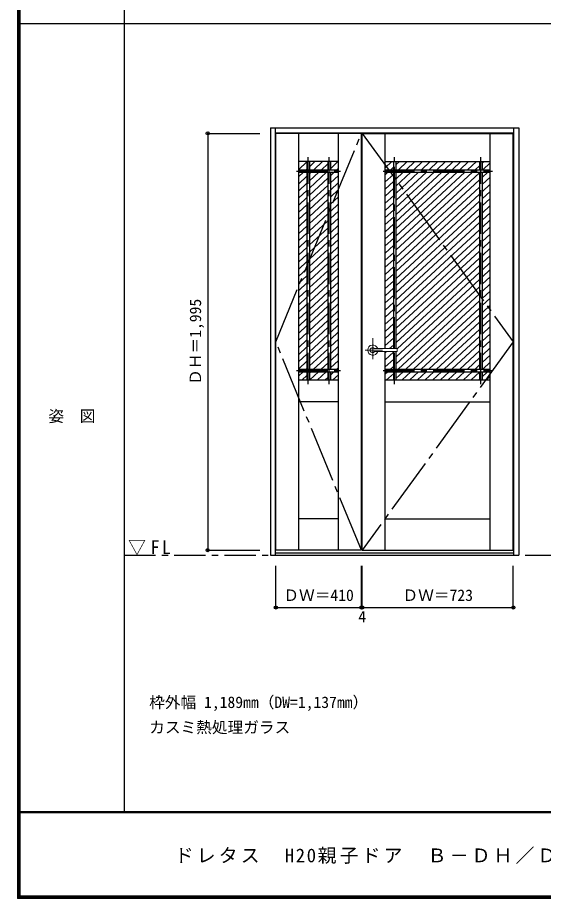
# Model space of a CAD drawing. Units: millimetres, scale not verified. Extents: x -6000 to 5700, y -4307 to 4260.
# Drawn here: x -6000 to -3483, y -4205 to 12 of the extents above; entities that cross this region are included whole.
import ezdxf
from ezdxf.enums import TextEntityAlignment as Align

# ---------------------------------------------------------------- set-up
doc = ezdxf.new("R2010")
doc.units = ezdxf.units.MM
doc.header["$LTSCALE"] = 30
doc.header["$PDMODE"] = 32
doc.header["$PDSIZE"] = 15
doc.linetypes.add('CHAIN1', pattern=[8, 5, -1, 1, -1])
doc.linetypes.add('CHAIN2', pattern=[12, 9, -1, 1, -1])
for name, color, linetype in [('0-1_通り芯', 7, 'CHAIN1'), ('0-2_扉', 7, 'Continuous'), ('0-4_枠', 3, 'Continuous'), ('0-7', 7, 'CHAIN2'), ('0-A_文字', 7, 'Continuous'), ('0-B_寸法', 7, 'Continuous'), ('F-1_枠', 6, 'Continuous'), ('F-A_文字', 7, 'Continuous')]:
    doc.layers.add(name, color=color, linetype=linetype)
doc.layers.add('0-5_レバー', color=7, linetype='Continuous', lineweight=18)
doc.layers.add('0-C_ハッチ', color=4, linetype='Continuous', lineweight=18)
doc.styles.add('ＭＳ ゴシック', font='')
doc.styles.get('ＭＳ ゴシック').set_extended_font_data('MS Gothic')

msp = doc.modelspace()

# ---------------------------------------------------------------- linework, layer by layer
at = {"layer": '0-1_通り芯'}
msp.add_line((-5490, -2562.5), (1204.8, -2562.5), dxfattribs=at)
at = {"layer": '0-2_扉'}
for p, q in [((-4764, -2537.5), (-4764, -542.5)), ((-4354, -542.5), (-4764, -542.5)), ((-4654, -2537.5), (-4654, -542.5)), ((-4464, -2537.5), (-4464, -542.5)), ((-4354, -2537.5), (-4354, -542.5)), ((-4350, -2537.5), (-4350, -542.5)), ((-4350, -542.5), (-3627, -542.5)), ((-4240, -1573), (-4240, -542.5)), ((-3737, -2537.5), (-3737, -542.5)), ((-3627, -2537.5), (-3627, -542.5)), ((-4464, -677.5), (-4654, -677.5)), ((-4654, -716.25), (-4464, -716.25)), ((-4615.25, -677.5), (-4615.25, -716.25)), ((-4602.75, -677.5), (-4602.75, -716.25)), ((-4515.25, -677.5), (-4515.25, -716.25)), ((-4502.75, -677.5), (-4502.75, -716.25)), ((-4240, -677.5), (-3737, -677.5)), ((-4240, -716.25), (-3737, -716.25)), ((-4201.25, -677.5), (-4201.25, -716.25)), ((-4188.75, -677.5), (-4188.75, -716.25)), ((-3788.25, -677.5), (-3788.25, -716.25)), ((-3775.75, -677.5), (-3775.75, -716.25)), ((-4654, -728.75), (-4464, -728.75)), ((-4615.25, -728.75), (-4615.25, -1671.25)), ((-4602.75, -728.75), (-4602.75, -1671.25)), ((-4515.25, -728.75), (-4515.25, -1671.25)), ((-4502.75, -728.75), (-4502.75, -1671.25)), ((-4240, -728.75), (-3737, -728.75)), ((-4201.25, -728.75), (-4201.25, -1573)), ((-4188.75, -728.75), (-4188.75, -1573)), ((-3788.25, -728.75), (-3788.25, -1671.25)), ((-3775.75, -728.75), (-3775.75, -1671.25)), ((-4240, -2537.5), (-4240, -1587)), ((-4201.25, -1587), (-4201.25, -1671.25)), ((-4188.75, -1587), (-4188.75, -1671.25)), ((-4654, -1671.25), (-4464, -1671.25)), ((-4654, -1683.75), (-4464, -1683.75)), ((-4615.25, -1683.75), (-4615.25, -1722.5)), ((-4602.75, -1683.75), (-4602.75, -1722.5)), ((-4515.25, -1683.75), (-4515.25, -1722.5)), ((-4502.75, -1683.75), (-4502.75, -1722.5)), ((-4240, -1671.25), (-3737, -1671.25)), ((-4240, -1683.75), (-3737, -1683.75)), ((-4201.25, -1683.75), (-4201.25, -1722.5)), ((-4188.75, -1683.75), (-4188.75, -1722.5)), ((-3788.25, -1683.75), (-3788.25, -1722.5)), ((-3775.75, -1683.75), (-3775.75, -1722.5)), ((-4654, -1722.5), (-4464, -1722.5)), ((-4240, -1722.5), (-3737, -1722.5)), ((-4464, -1827.5), (-4654, -1827.5)), ((-4240, -1827.5), (-3737, -1827.5)), ((-4464, -2387.5), (-4654, -2387.5)), ((-4240, -2387.5), (-3737, -2387.5)), ((-4354, -2537.5), (-4764, -2537.5)), ((-4350, -2537.5), (-3627, -2537.5))]:
    msp.add_line(p, q, dxfattribs=at)
at = {"layer": '0-2_扉', "linetype": 'CHAIN1'}
for p, q in [((-4609, -1743.57), (-4609, -656.93)), ((-4509, -1743.57), (-4509, -656.93)), ((-4195, -1573), (-4195, -656.93)), ((-3782, -1743.57), (-3782, -656.93)), ((-4664.19, -722.5), (-4452.02, -722.5)), ((-4250.19, -722.5), (-3726.72, -722.5)), ((-4195, -1743.57), (-4195, -1587)), ((-4664.19, -1677.5), (-4452.02, -1677.5)), ((-4250.19, -1677.5), (-3726.72, -1677.5))]:
    msp.add_line(p, q, dxfattribs=at)
at = {"layer": '0-4_枠'}
for p, q in [((-4790, -515.5), (-4790, -2562.5)), ((-4790, -515.5), (-3601, -515.5)), ((-4766, -2562.5), (-4766, -515.5)), ((-4766, -539.5), (-3625, -539.5)), ((-3625, -2562.5), (-3625, -515.5)), ((-3601, -515.5), (-3601, -2562.5)), ((-4790, -2562.5), (-3601, -2562.5)), ((-4766, -2550.5), (-3625, -2550.5))]:
    msp.add_line(p, q, dxfattribs=at)
at = {"layer": '0-5_レバー', "color": 4, "linetype": 'CHAIN1'}
for p, q in [((-4299.5, -1523.54), (-4299.5, -1623.39)), ((-4252.7, -1580), (-4335.72, -1580))]:
    msp.add_line(p, q, dxfattribs=at)
at = {"layer": '0-5_レバー'}
for q in [(-4182.5, -1574.51), (-4182.5, -1585.5)]:
    msp.add_line((-4182.5, -1580), q, dxfattribs=at)
for points in [[(-4289.54, -1573.01), (-4290.31, -1572.22), (-4292.28, -1570.85), (-4294.53, -1569.84), (-4296.96, -1569.21), (-4299.5, -1569), (-4302.04, -1569.21), (-4304.47, -1569.84), (-4306.72, -1570.85), (-4308.69, -1572.22), (-4310.31, -1573.89), (-4311.51, -1575.79), (-4312.25, -1577.85), (-4312.5, -1580), (-4312.25, -1582.15), (-4311.51, -1584.21), (-4310.31, -1586.11), (-4308.69, -1587.78), (-4306.72, -1589.15), (-4304.47, -1590.16), (-4302.04, -1590.79), (-4299.5, -1591), (-4296.96, -1590.79), (-4294.53, -1590.16), (-4292.28, -1589.15), (-4290.31, -1587.78), (-4289.54, -1586.99)], [(-4184, -1573), (-4193.73, -1573), (-4203.91, -1573), (-4213.51, -1573), (-4222.5, -1573), (-4230.91, -1573), (-4238.72, -1573), (-4245.54, -1573), (-4251.84, -1573), (-4257.61, -1573), (-4262.85, -1573), (-4267.64, -1573), (-4272.3, -1573), (-4276.5, -1573), (-4280.25, -1573), (-4282.25, -1573), (-4284.1, -1573), (-4286.11, -1573.01), (-4288.52, -1573.01), (-4290.01, -1573.01), (-4291.55, -1573.01), (-4293.07, -1573.01), (-4294.17, -1573.01), (-4294.63, -1573.01), (-4294.63, -1573.02)], [(-4294.48, -1586.99), (-4294.35, -1586.99), (-4293.91, -1586.99), (-4293.19, -1586.99), (-4292.17, -1586.99), (-4290.91, -1586.99), (-4289.56, -1586.99), (-4286.7, -1586.99), (-4283.72, -1587), (-4280.7, -1587), (-4277.66, -1587), (-4274.59, -1587), (-4271.51, -1587), (-4267.51, -1587), (-4263.1, -1587), (-4258.13, -1587), (-4252.6, -1587), (-4246.51, -1587), (-4239.86, -1587), (-4232.65, -1587), (-4224.06, -1587), (-4214.8, -1587), (-4204.86, -1587), (-4194.25, -1587), (-4184, -1587)], [(-4184, -1573), (-4193.08, -1573), (-4193.48, -1573)]]:
    msp.add_lwpolyline(points, dxfattribs=at)
for centre, radius, start, end in [((-4299.5, -1580), 24.55, 16.59952, 343.36736), ((-4184, -1574.5), 1.5, 0.00847, 89.9163), ((-4184, -1574.5), 1.5, 360, 90.17419), ((-4184, -1585.5), 1.5, 270.16419, 0), ((-4184, -1585.5), 1.5, 269.91059, 359.99153)]:
    msp.add_arc(centre, radius, start, end, dxfattribs=at)
at = {"layer": '0-7'}
for points in [[(-4354, -2537.5), (-4764, -1540), (-4354, -542.5)], [(-4350, -542.5), (-3627, -1540), (-4350, -2537.5)]]:
    msp.add_lwpolyline(points, dxfattribs=at)
at = {"layer": '0-B_寸法', "color": 4}
for p, q in [((-5090, -542.5), (-5090, -2537.5)), ((-5090, -542.5), (-4840, -542.5)), ((-5090, -2537.5), (-4840, -2537.5)), ((-4764, -2812.5), (-4764, -2612.5)), ((-4354, -2812.5), (-4354, -2612.5)), ((-3627, -2812.5), (-3627, -2612.5)), ((-4350, -2812.5), (-3627, -2812.5))]:
    msp.add_line(p, q, dxfattribs=at)
msp.add_lwpolyline([(-4764, -2812.5), (-4354, -2812.5), (-4350, -2812.5), (-4350, -2612.5)], dxfattribs=at)
at = {"layer": '0-B_寸法'}
for p in [(-5090, -542.5), (-5090, -2537.5), (-4764, -2812.5), (-4354, -2812.5), (-4350, -2812.5), (-3627, -2812.5)]:
    msp.add_point(p, dxfattribs=at)
at = {"layer": '0-C_ハッチ'}
for p, q in [((-4615.25, -679.2), (-4654, -715.08)), ((-4615.25, -713.27), (-4618.47, -716.25)), ((-4576.62, -677.5), (-4602.75, -701.69)), ((-4539.82, -677.5), (-4581.67, -716.25)), ((-4515.25, -688.82), (-4544.88, -716.25)), ((-4466.23, -677.5), (-4502.75, -711.31)), ((-4464, -709.51), (-4471.28, -716.25)), ((-4208.65, -677.5), (-4240, -706.53)), ((-4201.25, -704.72), (-4213.71, -716.25)), ((-4171.86, -677.5), (-4188.75, -693.14)), ((-4135.06, -677.5), (-4176.91, -716.25)), ((-4098.26, -677.5), (-4140.11, -716.25)), ((-4061.47, -677.5), (-4103.32, -716.25)), ((-4024.67, -677.5), (-4066.52, -716.25)), ((-3987.87, -677.5), (-4029.72, -716.25)), ((-3951.08, -677.5), (-3992.93, -716.25)), ((-3914.28, -677.5), (-3956.13, -716.25)), ((-3877.48, -677.5), (-3919.33, -716.25)), ((-3840.68, -677.5), (-3882.53, -716.25)), ((-3803.89, -677.5), (-3845.74, -716.25)), ((-3788.25, -697.09), (-3808.94, -716.25)), ((-3767.09, -677.5), (-3775.75, -685.52)), ((-3737, -683.71), (-3772.14, -716.25)), ((-4631.97, -728.75), (-4654, -749.15)), ((-4615.25, -747.34), (-4654, -783.22)), ((-4595.17, -728.75), (-4602.75, -735.77)), ((-4558.38, -728.75), (-4602.75, -769.84)), ((-4521.58, -728.75), (-4602.75, -803.91)), ((-4515.25, -756.96), (-4602.75, -837.98)), ((-4484.78, -728.75), (-4502.75, -745.39)), ((-4464, -743.58), (-4502.75, -779.46)), ((-4227.21, -728.75), (-4240, -740.6)), ((-4201.25, -738.79), (-4240, -774.67)), ((-4153.61, -728.75), (-4188.75, -761.28)), ((-4080.02, -728.75), (-4188.75, -829.43)), ((-4116.82, -728.75), (-4188.75, -795.36)), ((-4043.22, -728.75), (-4188.75, -863.5)), ((-4006.43, -728.75), (-4188.75, -897.57)), ((-3969.63, -728.75), (-4188.75, -931.64)), ((-3932.83, -728.75), (-4188.75, -965.71)), ((-3896.03, -728.75), (-4188.75, -999.78)), ((-3859.24, -728.75), (-4188.75, -1033.85)), ((-3822.44, -728.75), (-4188.75, -1067.92)), ((-3788.25, -731.16), (-4188.75, -1102)), ((-3748.85, -728.75), (-3775.75, -753.66)), ((-3737, -751.85), (-3775.75, -787.73)), ((-4615.25, -781.41), (-4654, -817.29)), ((-4515.25, -791.03), (-4602.75, -872.05)), ((-4464, -777.65), (-4502.75, -813.53)), ((-4201.25, -772.86), (-4240, -808.74)), ((-3788.25, -765.23), (-4188.75, -1136.07)), ((-3788.25, -799.3), (-4188.75, -1170.14)), ((-3737, -785.92), (-3775.75, -821.8)), ((-4615.25, -815.48), (-4654, -851.36)), ((-4515.25, -825.1), (-4602.75, -906.12)), ((-4464, -811.72), (-4502.75, -847.6)), ((-4201.25, -806.93), (-4240, -842.81)), ((-4201.25, -841), (-4240, -876.88)), ((-3788.25, -833.38), (-4188.75, -1204.21)), ((-3737, -819.99), (-3775.75, -855.87)), ((-4615.25, -849.55), (-4654, -885.43)), ((-4615.25, -883.62), (-4654, -919.5)), ((-4515.25, -859.17), (-4602.75, -940.19)), ((-4464, -845.79), (-4502.75, -881.67)), ((-4464, -879.86), (-4502.75, -915.74)), ((-4201.25, -875.07), (-4240, -910.95)), ((-3788.25, -867.45), (-4188.75, -1238.28)), ((-3737, -854.06), (-3775.75, -889.94)), ((-4615.25, -917.69), (-4654, -953.57)), ((-4515.25, -893.24), (-4602.75, -974.26)), ((-4515.25, -927.32), (-4602.75, -1008.33)), ((-4464, -913.93), (-4502.75, -949.81)), ((-4201.25, -909.14), (-4240, -945.02)), ((-3788.25, -901.52), (-4188.75, -1272.35)), ((-3737, -888.13), (-3775.75, -924.01)), ((-3737, -922.21), (-3775.75, -958.09)), ((-4615.25, -951.77), (-4654, -987.65)), ((-4515.25, -961.39), (-4602.75, -1042.41)), ((-4464, -948), (-4502.75, -983.88)), ((-4201.25, -943.21), (-4240, -979.09)), ((-3788.25, -935.59), (-4188.75, -1306.42)), ((-3788.25, -969.66), (-4188.75, -1340.49)), ((-3737, -956.28), (-3775.75, -992.16)), ((-4615.25, -985.84), (-4654, -1021.72)), ((-4515.25, -995.46), (-4602.75, -1076.48)), ((-4464, -982.07), (-4502.75, -1017.95)), ((-4201.25, -977.29), (-4240, -1013.16)), ((-4201.25, -1011.36), (-4240, -1047.24)), ((-3788.25, -1003.73), (-4188.75, -1374.56)), ((-3737, -990.35), (-3775.75, -1026.23)), ((-4615.25, -1019.91), (-4654, -1055.79)), ((-4615.25, -1053.98), (-4654, -1089.86)), ((-4515.25, -1029.53), (-4602.75, -1110.55)), ((-4464, -1016.15), (-4502.75, -1052.03)), ((-4464, -1050.22), (-4502.75, -1086.1)), ((-4201.25, -1045.43), (-4240, -1081.31)), ((-3788.25, -1037.8), (-4188.75, -1408.63)), ((-3737, -1024.42), (-3775.75, -1060.3)), ((-4615.25, -1088.05), (-4654, -1123.93)), ((-4515.25, -1063.6), (-4602.75, -1144.62)), ((-4464, -1084.29), (-4502.75, -1120.17)), ((-4201.25, -1079.5), (-4240, -1115.38)), ((-3788.25, -1071.87), (-4188.75, -1442.71)), ((-3737, -1058.49), (-3775.75, -1094.37)), ((-3737, -1092.56), (-3775.75, -1128.44)), ((-4615.25, -1122.12), (-4654, -1158)), ((-4515.25, -1097.67), (-4602.75, -1178.69)), ((-4515.25, -1131.74), (-4602.75, -1212.76)), ((-4464, -1118.36), (-4502.75, -1154.24)), ((-4201.25, -1113.57), (-4240, -1149.45)), ((-3788.25, -1105.94), (-4188.75, -1476.78)), ((-3737, -1126.63), (-3775.75, -1162.51)), ((-4615.25, -1156.19), (-4654, -1192.07)), ((-4515.25, -1165.81), (-4602.75, -1246.83)), ((-4464, -1152.43), (-4502.75, -1188.31)), ((-4201.25, -1147.64), (-4240, -1183.52)), ((-3788.25, -1140.01), (-4188.75, -1510.85)), ((-3788.25, -1174.09), (-4188.75, -1544.92)), ((-3737, -1160.7), (-3775.75, -1196.58)), ((-4615.25, -1190.26), (-4654, -1226.14)), ((-4515.25, -1199.88), (-4602.75, -1280.9)), ((-4464, -1186.5), (-4502.75, -1222.38)), ((-4464, -1220.57), (-4502.75, -1256.45)), ((-4201.25, -1181.71), (-4240, -1217.59)), ((-4201.25, -1215.78), (-4240, -1251.66)), ((-3788.25, -1208.16), (-4182.85, -1573.53)), ((-3737, -1194.77), (-3775.75, -1230.65)), ((-4615.25, -1224.33), (-4654, -1260.21)), ((-4615.25, -1258.41), (-4654, -1294.29)), ((-4515.25, -1233.95), (-4602.75, -1314.97)), ((-4464, -1254.64), (-4502.75, -1290.52)), ((-4201.25, -1249.85), (-4240, -1285.73)), ((-3788.25, -1242.23), (-4188.75, -1613.06)), ((-3737, -1228.85), (-3775.75, -1264.72)), ((-3737, -1262.92), (-3775.75, -1298.8)), ((-4615.25, -1292.48), (-4654, -1328.36)), ((-4515.25, -1268.03), (-4602.75, -1349.04)), ((-4515.25, -1302.1), (-4602.75, -1383.12)), ((-4464, -1288.71), (-4502.75, -1324.59)), ((-4201.25, -1283.92), (-4240, -1319.8)), ((-3788.25, -1276.3), (-4188.75, -1647.13)), ((-3737, -1296.99), (-3775.75, -1332.87)), ((-4615.25, -1326.55), (-4654, -1362.43)), ((-4515.25, -1336.17), (-4602.75, -1417.19)), ((-4464, -1322.79), (-4502.75, -1358.66)), ((-4201.25, -1318), (-4240, -1353.88)), ((-3788.25, -1310.37), (-4178, -1671.25)), ((-3788.25, -1344.44), (-4141.2, -1671.25)), ((-3737, -1331.06), (-3775.75, -1366.94)), ((-4615.25, -1360.62), (-4654, -1396.5)), ((-4515.25, -1370.24), (-4602.75, -1451.26)), ((-4464, -1356.86), (-4502.75, -1392.74)), ((-4464, -1390.93), (-4502.75, -1426.81)), ((-4201.25, -1352.07), (-4240, -1387.95)), ((-4201.25, -1386.14), (-4240, -1422.02)), ((-3788.25, -1378.51), (-4104.41, -1671.25)), ((-3737, -1365.13), (-3775.75, -1401.01)), ((-4615.25, -1394.69), (-4654, -1430.57)), ((-4615.25, -1428.76), (-4654, -1464.64)), ((-4515.25, -1404.31), (-4602.75, -1485.33)), ((-4464, -1425), (-4502.75, -1460.88)), ((-4201.25, -1420.21), (-4240, -1456.09)), ((-3788.25, -1412.58), (-4067.61, -1671.25)), ((-3737, -1399.2), (-3775.75, -1435.08)), ((-3737, -1433.27), (-3775.75, -1469.15)), ((-4615.25, -1462.83), (-4654, -1498.71)), ((-4515.25, -1438.38), (-4602.75, -1519.4)), ((-4515.25, -1472.45), (-4602.75, -1553.47)), ((-4464, -1459.07), (-4502.75, -1494.95)), ((-4201.25, -1454.28), (-4240, -1490.16)), ((-3788.25, -1446.65), (-4030.81, -1671.25)), ((-3737, -1467.34), (-3775.75, -1503.22)), ((-4615.25, -1496.9), (-4654, -1532.78)), ((-4515.25, -1506.52), (-4602.75, -1587.54)), ((-4464, -1493.14), (-4502.75, -1529.02)), ((-4201.25, -1488.35), (-4240, -1524.23)), ((-3788.25, -1480.73), (-3994.02, -1671.25)), ((-3788.25, -1514.8), (-3957.22, -1671.25)), ((-3737, -1501.41), (-3775.75, -1537.29)), ((-4615.25, -1530.97), (-4654, -1566.85)), ((-4515.25, -1540.59), (-4602.75, -1621.61)), ((-4464, -1527.21), (-4502.75, -1563.09)), ((-4201.25, -1522.42), (-4240, -1558.3)), ((-4201.25, -1556.49), (-4219.08, -1573)), ((-3788.25, -1548.87), (-3920.42, -1671.25)), ((-3737, -1535.48), (-3775.75, -1571.36)), ((-4615.25, -1565.04), (-4654, -1600.92)), ((-4615.25, -1599.12), (-4654, -1635)), ((-4515.25, -1574.67), (-4602.75, -1655.68)), ((-4464, -1561.28), (-4502.75, -1597.16)), ((-4464, -1595.35), (-4502.75, -1631.23)), ((-4234.2, -1587), (-4240, -1592.37)), ((-4201.25, -1590.56), (-4240, -1626.44)), ((-3788.25, -1582.94), (-3883.63, -1671.25)), ((-3737, -1569.56), (-3775.75, -1605.44)), ((-4615.25, -1633.19), (-4654, -1669.07)), ((-4515.25, -1608.74), (-4582.76, -1671.25)), ((-4515.25, -1642.81), (-4545.97, -1671.25)), ((-4464, -1629.42), (-4502.75, -1665.3)), ((-4201.25, -1624.64), (-4240, -1660.51)), ((-3788.25, -1617.01), (-3846.83, -1671.25)), ((-3737, -1603.63), (-3775.75, -1639.51)), ((-3737, -1637.7), (-3773.24, -1671.25)), ((-4633.06, -1683.75), (-4654, -1703.14)), ((-4615.25, -1667.26), (-4619.56, -1671.25)), ((-4596.26, -1683.75), (-4602.75, -1689.76)), ((-4559.47, -1683.75), (-4601.32, -1722.5)), ((-4522.67, -1683.75), (-4564.52, -1722.5)), ((-4509, -1671.09), (-4509.17, -1671.25)), ((-4485.87, -1683.75), (-4502.75, -1699.38)), ((-4464, -1663.5), (-4472.37, -1671.25)), ((-4228.3, -1683.75), (-4240, -1694.59)), ((-4201.25, -1658.71), (-4214.8, -1671.25)), ((-4154.7, -1683.75), (-4188.75, -1715.27)), ((-4117.91, -1683.75), (-4159.76, -1722.5)), ((-4081.11, -1683.75), (-4122.96, -1722.5)), ((-4044.31, -1683.75), (-4086.16, -1722.5)), ((-4007.52, -1683.75), (-4049.37, -1722.5)), ((-3970.72, -1683.75), (-4012.57, -1722.5)), ((-3933.92, -1683.75), (-3975.77, -1722.5)), ((-3897.13, -1683.75), (-3938.98, -1722.5)), ((-3860.33, -1683.75), (-3902.18, -1722.5)), ((-3823.53, -1683.75), (-3865.38, -1722.5)), ((-3788.25, -1685.15), (-3828.59, -1722.5)), ((-3788.25, -1651.08), (-3810.03, -1671.25)), ((-3749.94, -1683.75), (-3775.75, -1707.65)), ((-4615.25, -1701.33), (-4638.11, -1722.5)), ((-4515.25, -1710.95), (-4527.72, -1722.5)), ((-4464, -1697.57), (-4490.93, -1722.5)), ((-4201.25, -1692.78), (-4233.35, -1722.5)), ((-3788.25, -1719.22), (-3791.79, -1722.5)), ((-3737, -1705.84), (-3754.99, -1722.5))]:
    msp.add_line(p, q, dxfattribs=at)
at = {"layer": 'F-1_枠'}
for p, q in [((-6000, 4175), (-6000, -4205)), ((-5995, 4175), (-5995, -4205)), ((-5990, 4175), (-5990, -4205)), ((-5490, 4175), (-5490, -3790)), ((-6000, -15.5), (5700, -15.5)), ((5700, -3790), (-6000, -3790)), ((5700, -3795), (-6000, -3795)), ((5700, -4195), (-6000, -4195)), ((5700, -4200), (-6000, -4200)), ((5700, -4205), (-6000, -4205))]:
    msp.add_line(p, q, dxfattribs=at)

# ---------------------------------------------------------------- texts
at = {"layer": '0-A_文字', "style": 'ＭＳ ゴシック'}
for s, p in [('枠外幅 1,189mm（DW=1,137mm）', (-5370, -3310)), ('カスミ熱処理ガラス', (-5370, -3430))]:
    msp.add_text(s, height=54.99, dxfattribs=at).set_placement(p, align=Align.BOTTOM_LEFT)
at = {"layer": '0-A_文字', "insert": (-5471.25, -2562.5), "char_height": 65.98, "attachment_point": 7, "style": 'ＭＳ ゴシック'}
msp.add_mtext('\\T1.26;\\W0.95;▽FL', dxfattribs=at)
at = {"layer": '0-B_寸法', "style": 'ＭＳ ゴシック'}
msp.add_text('ＤＨ＝1,995', height=54.99, rotation=90, dxfattribs=at).set_placement((-5105, -1746.25), align=Align.BOTTOM_LEFT)
for s, p in [('ＤＷ＝410', (-4727.75, -2797.5)), ('ＤＷ＝723', (-4157.25, -2797.5)), ('4', (-4368.75, -2899.89))]:
    msp.add_text(s, height=54.99, dxfattribs=at).set_placement(p, align=Align.BOTTOM_LEFT)
at = {"layer": 'F-A_文字', "style": 'ＭＳ ゴシック'}
msp.add_text('姿\u3000図', height=54.99, dxfattribs=at).set_placement((-5852.5, -1940.25), align=Align.BOTTOM_LEFT)
at = {"layer": 'F-A_文字', "insert": (-5247.55, -4040), "char_height": 65.98, "attachment_point": 7, "style": 'ＭＳ ゴシック'}
msp.add_mtext('\\T1.17;ドレタス\u3000H20親子ドア\u3000Ｂ－ＤＨ／ＤＹ／ＤＣ／ＤＷ／ＸＧ／ＤＪ／ＤＫ／ＤＩ', dxfattribs=at)

doc.saveas('drawing.dxf')
